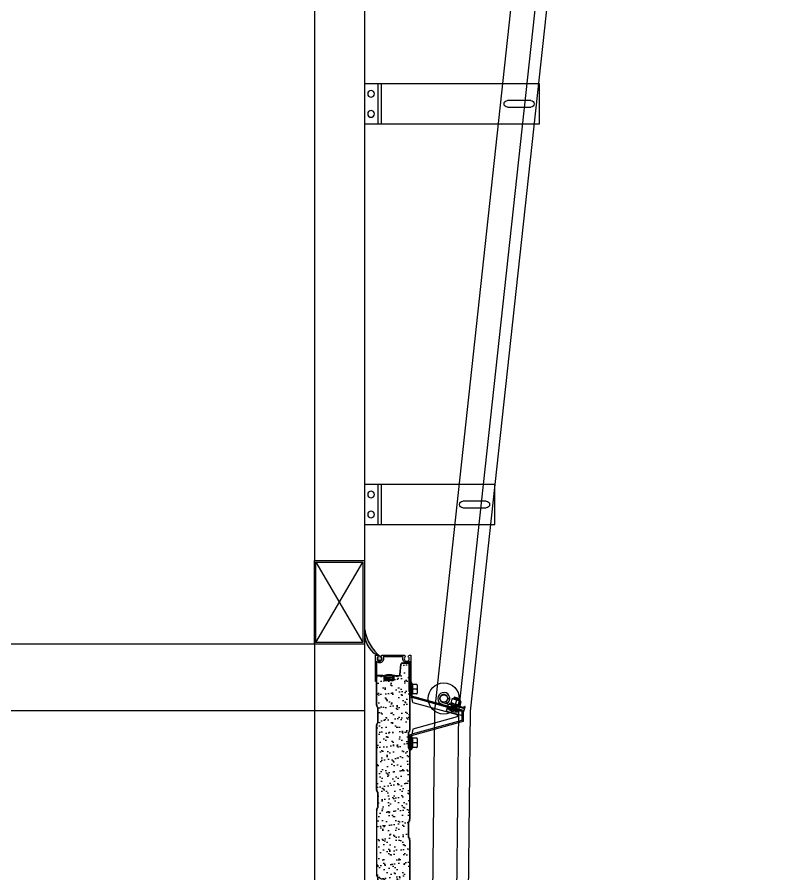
# Model space of a CAD drawing. Header units: millimetres. Extents: x 4754612 to 5801174, y 2368242 to 2777223.
# Drawn here: x 5552794 to 5553939, y 2424771 to 2426054 of the extents above; entities that cross this region are included whole.
import ezdxf

# ---------------------------------------------------------------- set-up
doc = ezdxf.new("R2010")
doc.units = ezdxf.units.MM
doc.header["$LTSCALE"] = 1000
doc.linetypes.add('HIDDEN', pattern=[2, 1, -1])
for name, color, linetype in [('DOOR', 4, 'Continuous'), ('OHD Frame', 6, 'Continuous'), ('OHD Panel', 5, 'Continuous'), ('OHD Track', 4, 'Continuous'), ('PIR판넬', 4, 'Continuous')]:
    doc.layers.add(name, color=color, linetype=linetype)

# ---------------------------------------------------------------- blocks, each defined once
blk = doc.blocks.new('프레임125X75X2.3T')
at = {"color": 1}
for p, q in [((187297.8229255066, -254578.1941907376, 4.096512934743002e-07), (187368.2229255066, -254457.7941907376, 4.096512934743002e-07)), ((187297.8229255066, -254457.7941907376, 4.096512934743002e-07), (187368.2229255066, -254578.1941907376, 4.096512934743002e-07))]:
    blk.add_line(p, q, dxfattribs=at)
at = {"layer": 'OHD Frame', "elevation": 4.096512934743002e-07}
for points in [[(187370.5229255066, -254455.4941907376), (187370.5229255066, -254580.4941907376), (187295.5229255066, -254580.4941907376), (187295.5229255066, -254455.4941907376)], [(187368.2229255066, -254457.7941907376), (187368.2229255066, -254578.1941907376), (187297.8229255066, -254578.1941907376), (187297.8229255066, -254457.7941907376)]]:
    blk.add_lwpolyline(points, close=True, dxfattribs=at)
blk = doc.blocks.new('A$C1B0F701D')
at = {"layer": 'OHD Panel'}
for p, q in [((2.500012187520042, 500.999996851664), (9.500012187520042, 500.999996851664)), ((9.500012187520042, 500.999996851664), (2.500012187520042, 500.999996851664)), ((1.218752004206181e-05, 457.0901667953003), (1.218752004206181e-05, 498.499996851664)), ((0.5000121875200421, 457.0901667953003), (0.5000121875200421, 498.499996851664)), ((2.500012187520042, 500.499996851664), (9.500012187520042, 500.499996851664)), ((11.50001218752004, 498.499996851664), (11.50001218752004, 495.999996851664)), ((11.50001218752004, 494.999996851664), (11.50001218752004, 498.499996851664)), ((12.00001218752004, 498.499996851664), (12.00001218752004, 495.999996851664)), ((12.00001218752004, 494.999996851664), (12.00001218752004, 498.499996851664)), ((16.50001218752004, 493.999996851664), (13.00001218752004, 493.999996851664)), ((13.00001218752004, 493.499996851664), (16.50001218752004, 493.499996851664)), ((16.50001218752004, 493.499996851664), (16.50001218752004, 493.9999968515585)), ((1.788866569520906, 452.9222880876623), (0.2639442100189626, 455.9721328066662)), ((2.236080165021122, 453.145894885296), (0.7111578055191785, 456.1957396042999)), ((2.000012187520042, 430.9721328066662), (2.000012187520042, 452.0278608966619)), ((2.500012187520042, 430.9721328066662), (2.500012187520042, 452.0278608966619)), ((1.218752004206181e-05, 330.0901667953003), (1.218752004206181e-05, 425.9098269077949)), ((0.2639442100189626, 427.0278608966619), (1.788866569520906, 430.0777056156658)), ((0.5000121875200421, 330.0901667953003), (0.5000121875200421, 425.9098269077949)), ((0.7111578055191785, 426.8042540987954), (2.236080165021122, 429.8540988177992)), ((1.788866569520906, 325.9222880876623), (0.2639442100189626, 328.9721328066662)), ((2.236080165021122, 326.145894885296), (0.7111578055191785, 329.1957396042999)), ((2.000012187520042, 303.9721328066662), (2.000012187520042, 325.0278608966619)), ((2.500012187520042, 303.9721328066662), (2.500012187520042, 325.0278608966619)), ((1.218752004206181e-05, 298.9098269077949), (1.218752004206181e-05, 203.0901667953003)), ((0.2639442100189626, 300.0278608966619), (1.788866569520906, 303.0777056156658)), ((0.5000121875200421, 203.0901667953003), (0.5000121875200421, 298.9098269077949)), ((0.7111578055191785, 299.8042540987954), (2.236080165021122, 302.8540988177992)), ((1.788866569520906, 198.9222880876623), (0.2639442100189626, 201.9721328066662)), ((2.236080165021122, 199.145894885296), (0.7111578055191785, 202.1957396042999)), ((2.000012187520042, 176.9721328066662), (2.000012187520042, 198.0278608966619)), ((2.500012187520042, 176.9721328066662), (2.500012187520042, 198.0278608966619)), ((1.218752004206181e-05, 171.9098269077949), (1.218752004206181e-05, 76.09016679530032)), ((0.2639442100189626, 173.0278608966619), (1.788866569520906, 176.0777056156658)), ((0.5000121875200421, 76.09016679530032), (0.5000121875200421, 171.9098269077949)), ((0.7111578055191785, 172.8042540987954), (2.236080165021122, 175.8540988177992)), ((1.788866569520906, 71.92228808766231), (0.2639442100189626, 74.9721328066662)), ((2.236080165021122, 72.145894885296), (0.7111578055191785, 75.19573960429989)), ((2.000012187520042, 49.9721328066662), (2.000012187520042, 71.02786089666188)), ((2.500012187520042, 49.9721328066662), (2.500012187520042, 71.02786089666188)), ((1.218752004206181e-05, 3.499996851664037), (1.218752004206181e-05, 44.90982690779492)), ((0.2639442100189626, 46.02786089666188), (1.788866569520906, 49.07770561566576)), ((0.5000121875200421, 3.499996851664037), (0.5000121875200421, 44.90982690779492)), ((0.7111578055191785, 45.80425409879535), (2.236080165021122, 48.85409881779924)), ((9.500012187520042, 1.499996851664037), (2.500012187520042, 1.499996851664037)), ((9.500012187520042, 0.9999968516640365), (2.500012187520042, 0.9999968516640365)), ((11.50001218752004, 6.999996851664037), (11.50001218752004, 3.499996851664037)), ((12.00001218752004, 6.999996851664037), (12.00001218752004, 3.499996851664037)), ((13.00001218752004, 8.499996851664037), (16.50001218752004, 8.499996851664037)), ((16.50001218752004, 7.999996851664037), (13.00001218752004, 7.999996851664037)), ((16.50001218752004, 8.499996851664037), (16.50001218753459, 7.999996851664037))]:
    blk.add_line(p, q, dxfattribs=at)
for centre, radius, start, end in [((2.500012187520042, 498.499996851664), 2.5, 90, 180), ((9.500012187520042, 498.499996851664), 2.5, 0, 90), ((2.500012187520042, 498.499996851664), 2.000000000001364, 90, 180), ((9.500012187520042, 498.499996851664), 1.999999999998408, 0, 90), ((13.00001218752004, 494.999996851664), 1.5, 180, 270), ((13.00001218752004, 494.999996851664), 1, 180, 270), ((2.500012187520042, 457.0901667953003), 2.5, 180, 206.565051177078), ((2.500012187520042, 457.0901667953003), 2, 180, 206.565051177078), ((1.218752004206181e-05, 452.0278608966619), 2, 0, 26.56505117707799), ((1.218752004206181e-05, 452.0278608966619), 2.5, 0, 26.56505117707799), ((2.500012187520042, 425.9098269077949), 2.5, 153.434948822922, 180), ((2.500012187520042, 425.9098269077949), 2, 153.434948822922, 180), ((1.218752004206181e-05, 430.9721328066662), 2, 333.434948822922, 0), ((1.218752004206181e-05, 430.9721328066662), 2.5, 333.434948822922, 0), ((2.500012187520042, 330.0901667953003), 2.5, 180, 206.565051177078), ((2.500012187520042, 330.0901667953003), 2, 180, 206.565051177078), ((1.218752004206181e-05, 325.0278608966619), 2, 0, 26.56505117707799), ((1.218752004206181e-05, 325.0278608966619), 2.5, 0, 26.56505117707799), ((2.500012187520042, 298.9098269077949), 2.5, 153.434948822922, 180), ((2.500012187520042, 298.9098269077949), 2, 153.434948822922, 180), ((1.218752004206181e-05, 303.9721328066662), 2, 333.434948822922, 0), ((1.218752004206181e-05, 303.9721328066662), 2.5, 333.434948822922, 0), ((2.500012187520042, 203.0901667953003), 2.5, 180, 206.565051177078), ((2.500012187520042, 203.0901667953003), 2, 180, 206.565051177078), ((1.218752004206181e-05, 198.0278608966619), 2, 0, 26.56505117707799), ((1.218752004206181e-05, 198.0278608966619), 2.5, 0, 26.56505117707799), ((2.500012187520042, 171.9098269077949), 2.5, 153.434948822922, 180), ((2.500012187520042, 171.9098269077949), 2, 153.434948822922, 180), ((1.218752004206181e-05, 176.9721328066662), 2, 333.434948822922, 0), ((1.218752004206181e-05, 176.9721328066662), 2.5, 333.434948822922, 0), ((2.500012187520042, 76.09016679530032), 2.5, 180, 206.565051177078), ((2.500012187520042, 76.09016679530032), 2, 180, 206.565051177078), ((1.218752004206181e-05, 71.02786089666188), 2, 0, 26.56505117707799), ((1.218752004206181e-05, 71.02786089666188), 2.5, 0, 26.56505117707799), ((2.500012187520042, 44.90982690779492), 2.5, 153.434948822922, 180), ((2.500012187520042, 44.90982690779492), 2, 153.434948822922, 180), ((1.218752004206181e-05, 49.9721328066662), 2, 333.434948822922, 0), ((1.218752004206181e-05, 49.9721328066662), 2.5, 333.434948822922, 0), ((2.500012187520042, 3.499996851664037), 2.5, 180, 270), ((2.500012187520042, 3.499996851664037), 2.000000000000114, 180, 270), ((9.500012187520042, 3.499996851664037), 2.5, 270, 0), ((9.500012187520042, 3.499996851664037), 2.000000000000057, 270, 0), ((13.00001218752004, 6.999996851664037), 1.5, 90, 180), ((13.00001218752004, 6.999996851664037), 1, 90, 180)]:
    blk.add_arc(centre, radius, start, end, dxfattribs=at)
blk = doc.blocks.new('A$C2BEC2C56')
h = blk.add_hatch(color=256)
h.dxf.hatch_style = 1
h.paths.add_polyline_path([(26.9999999506399, 477.5), (27.9999999506399, 477.5), (27.9999999506399, 517.5), (26.9999999506399, 517.5)])
h = blk.add_hatch(color=256)
h.dxf.hatch_style = 1
h.paths.add_polyline_path([(26.9999999506399, 22.5), (27.9999999506399, 22.5), (27.9999999506399, 62.5), (26.9999999506399, 62.5)])
for p, q in [((26.9999999506399, 517.5), (26.9999999506399, 477.5)), ((27.9999999506399, 517.5), (26.9999999506399, 517.5)), ((27.9999999506399, 477.5), (27.9999999506399, 517.5)), ((26.9999999506399, 477.5), (27.9999999506399, 477.5)), ((26.9999999506399, 62.5), (26.9999999506399, 22.5)), ((26.9999999506399, 22.5), (27.9999999506399, 22.5))]:
    blk.add_line(p, q)
at = {"layer": 'OHD Panel'}
for p, q in [((13.48071060748771, 501.8953152154572), (15.15085763344541, 517.7617119613569)), ((13.97796333394945, 501.8429728231858), (15.64811035990715, 517.7093695690855)), ((17.6371212657541, 520), (25.9999999506399, 520)), ((17.6371212657541, 519.5), (25.9999999506399, 519.5)), ((27.9999999506399, 517.5), (27.9999999506399, 419.5901699436363)), ((28.4999999506399, 517.5), (28.4999999506399, 419.5901699436363)), ((5.999999950639904, 501), (12.48620515456423, 501)), ((-4.936009645462036e-08, 494), (3.499999950639904, 494)), ((-4.936009645462036e-08, 493.5), (-4.937464836984873e-08, 494.0000000001273)), ((-4.936009645462036e-08, 493.5), (3.499999950639904, 493.5)), ((4.499999950639904, 495), (4.499999950639904, 499.5)), ((4.999999950639904, 495), (4.999999950639904, 499.5)), ((5.999999950639904, 500.5), (12.48620515456423, 500.5)), ((25.9999999506399, 414.5278640449978), (25.9999999506399, 393.4721359550022)), ((27.78885433264077, 418.6957427526359), (26.26393197313882, 415.6458980338648)), ((26.4999999506399, 414.5278640449978), (26.4999999506399, 393.4721359550022)), ((28.23606792814098, 418.4721359550022), (26.71114556863904, 415.4222912359983)), ((26.26393197313882, 392.354101966368), (27.78885433264077, 389.3042572473641)), ((26.71114556863904, 392.5777087640017), (28.23606792814098, 389.5278640449978)), ((27.9999999506399, 388.4098300563637), (27.9999999506399, 285.5901699436363)), ((28.4999999506399, 388.4098300563637), (28.4999999506399, 285.5901699436363)), ((27.78885433264077, 284.6957427526359), (26.26393197313882, 281.6458980338648)), ((28.23606792814098, 284.4721359550022), (26.71114556863904, 281.4222912359983)), ((25.9999999506399, 280.5278640449978), (25.9999999506399, 259.4721359550022)), ((26.4999999506399, 280.5278640449978), (26.4999999506399, 259.4721359550022)), ((26.26393197313882, 258.354101966368), (27.78885433264077, 255.3042572473641)), ((26.71114556863904, 258.5777087640017), (28.23606792814098, 255.5278640449978)), ((27.9999999506399, 254.4098300563637), (27.9999999506399, 151.5901699436363)), ((28.4999999506399, 254.4098300563637), (28.4999999506399, 151.5901699436363)), ((25.9999999506399, 146.5278640449978), (25.9999999506399, 125.4721359550022)), ((27.78885433264077, 150.6957427526359), (26.26393197313882, 147.6458980338648)), ((26.4999999506399, 146.5278640449978), (26.4999999506399, 125.4721359550022)), ((28.23606792814098, 150.4721359550022), (26.71114556863904, 147.4222912359983)), ((26.26393197313882, 124.354101966368), (27.78885433264077, 121.3042572473641)), ((26.71114556863904, 124.5777087640017), (28.23606792814098, 121.5278640449978)), ((27.9999999506399, 120.4098300563637), (27.9999999506399, 22.5)), ((28.4999999506399, 120.4098300563637), (28.4999999506399, 22.5)), ((27.9999999506399, 62.5), (26.9999999506399, 62.5)), ((27.9999999506399, 22.5), (27.9999999506399, 62.5)), ((12.90020326827653, 18.26171196135692), (11.32429994945414, 3.290630430914462)), ((13.39745599473827, 18.20936956908554), (11.82155267591588, 3.238288038643077)), ((25.9999999506399, 20.5), (15.38646690058522, 20.5)), ((25.9999999506399, 20), (15.38646690058522, 20)), ((3.499999950639904, 8.5), (-4.936009645462036e-08, 8.5)), ((-4.936009645462036e-08, 8.5), (-4.937464836984873e-08, 8.000000000105501)), ((3.499999950639904, 8), (-4.936009645462036e-08, 8)), ((4.499999950639904, 3.5), (4.499999950639904, 7)), ((4.999999950639904, 3.5), (4.999999950639904, 7)), ((9.33528904360719, 1.5), (6.999999950639904, 1.5)), ((9.33528904360719, 1), (6.999999950639904, 1))]:
    blk.add_line(p, q, dxfattribs=at)
for centre, radius, start, end in [((17.6371212657541, 517.5), 2.499999999999688, 90, 173.9909940411089), ((17.6371212657541, 517.5), 1.999999999998641, 90, 173.9909940411089), ((25.9999999506399, 517.5), 2.5, 0, 90), ((25.9999999506399, 517.5), 2, 0, 90), ((5.999999950639904, 499.5), 1.5, 90, 180), ((12.48620515456423, 502), 0.9999999999990621, 270, 353.9909940411089), ((12.48620515456423, 502), 1.499999999999716, 270, 353.9909940411089), ((3.499999950639904, 495), 1, 270, 0), ((3.499999950639904, 495), 1.5, 270, 0), ((5.999999950639904, 499.5), 1, 90, 180), ((28.4999999506399, 414.5278640449978), 2.499999999999993, 153.434948822922, 180), ((28.4999999506399, 414.5278640449978), 1.999999999999933, 153.434948822922, 180), ((25.9999999506399, 419.5901699436363), 1.999999999998181, 333.434948822922, 0), ((25.9999999506399, 419.5901699436363), 2.499999999998181, 333.434948822922, 0), ((28.4999999506399, 393.4721359550022), 2.499999999996362, 180, 206.565051177078), ((28.4999999506399, 393.4721359550022), 1.999999999998181, 180, 206.565051177078), ((25.9999999506399, 388.4098300563637), 2.000000000000035, 0, 26.56505117707799), ((25.9999999506399, 388.4098300563637), 2.500000000000019, 0, 26.56505117707799), ((25.9999999506399, 285.5901699436363), 1.999999999998181, 333.434948822922, 0), ((25.9999999506399, 285.5901699436363), 2.499999999998181, 333.434948822922, 0), ((28.4999999506399, 280.5278640449978), 2.499999999999993, 153.434948822922, 180), ((28.4999999506399, 280.5278640449978), 1.999999999999933, 153.434948822922, 180), ((28.4999999506399, 259.4721359550022), 2.499999999996362, 180, 206.565051177078), ((28.4999999506399, 259.4721359550022), 1.999999999998181, 180, 206.565051177078), ((25.9999999506399, 254.4098300563637), 2.000000000000035, 0, 26.56505117707799), ((25.9999999506399, 254.4098300563637), 2.500000000000019, 0, 26.56505117707799), ((28.4999999506399, 146.5278640449978), 2.499999999999917, 153.434948822922, 180), ((28.4999999506399, 146.5278640449978), 1.999999999999933, 153.434948822922, 180), ((25.9999999506399, 151.5901699436363), 1.999999999998181, 333.434948822922, 0), ((25.9999999506399, 151.5901699436363), 2.499999999998181, 333.434948822922, 0), ((28.4999999506399, 125.4721359550022), 2.499999999996362, 180, 206.565051177078), ((28.4999999506399, 125.4721359550022), 1.999999999998181, 180, 206.565051177078), ((25.9999999506399, 120.4098300563637), 2.000000000000035, 0, 26.56505117707799), ((25.9999999506399, 120.4098300563637), 2.500000000000019, 0, 26.56505117707799), ((15.38646690058522, 18), 2.499999999998522, 90, 173.9909940411089), ((15.38646690058522, 18), 2.000000000000341, 90, 173.9909940411089), ((25.9999999506399, 22.5), 2.5, 270, 0), ((25.9999999506399, 22.5), 2, 270, 0), ((3.499999950639904, 7), 1.5, 0, 90), ((3.499999950639904, 7), 1, 0, 90), ((6.999999950639904, 3.5), 2.5, 180, 270), ((6.999999950639904, 3.5), 2, 180, 270), ((9.33528904360719, 3.5), 2.00000000000056, 270, 353.9909940411089), ((9.33528904360719, 3.5), 2.500000000001503, 270, 353.9909940411089)]:
    blk.add_arc(centre, radius, start, end, dxfattribs=at)
blk = doc.blocks.new('판넬')
h = blk.add_hatch()
h.set_pattern_fill('AR-SAND', color=253, scale=0.3)
h.set_pattern_definition([(37.50000000000001, (2318087.768194509, -116208.1338546443), (-0.4800093887952137, 14.68239711988027), [0, -11.5824, 0, -12.954, 0, -12.3825]), (7.499999999999999, (2318087.768194509, -116208.1338546443), (13.48569849414008, 21.50475301705063), [0, -6.248400000000001, 0, -10.4394, 0, -4.0005]), (327.5, (2318078.395594509, -116208.1338546443), (23.72977110724374, 0.04311554035637286), [0, -3.81, 0, -13.716, 0, -17.907]), (317.5, (2318078.395594509, -116208.1338546443), (22.90669357416892, 6.687879697716489), [0, -1.905, 0, -8.991599999999998, 0, -10.287])])
h.paths.add_polyline_path([(2376486.369014149, -61366.95126965109, 0.1164338214697226), (2376486.580159767, -61366.05684246006), (2376486.580159767, -61263.23718234734, 0.1164338214658536), (2376486.369014149, -61262.34275515634), (2376484.844091789, -61259.29291043727, -0.1164338214658552), (2376484.580159767, -61258.17487644864), (2376484.580159767, -61237.1191483587, -0.1164338214697252), (2376484.844091789, -61236.00111436992), (2376486.369014149, -61232.95126965109, 0.1164338214697226), (2376486.580159767, -61232.05684246006), (2376486.580159767, -61129.23718234734, 0.1164338214658536), (2376486.369014149, -61128.34275515634), (2376484.844091789, -61125.29291043727, -0.1164338214658538), (2376484.580159767, -61124.17487644864), (2376484.580159767, -61103.1191483587, -0.1164338214697224), (2376484.844091789, -61102.00111436992), (2376486.369014149, -61098.95126965109, 0.1164338214697226), (2376486.580159767, -61098.05684246006), (2376486.580159767, -61040.1470124037), (2376485.580159767, -61040.1470124037), (2376485.580159767, -61000.1470124037), (2376486.580159767, -61000.1470124037, 0.4142135623730951), (2376484.580159767, -60998.1470124037), (2376476.217281082, -60998.1470124037, 0.3838189494974931), (2376474.228270176, -60999.93764283464), (2376472.55812315, -61015.80403958049, -0.383818949497481), (2376471.066364971, -61017.1470124037), (2376464.580159767, -61017.1470124037, 0.4142135623730925), (2376463.580159767, -61018.1470124037), (2376463.580159767, -61022.6470124037, -0.4142135623730951), (2376462.080159767, -61024.1470124037), (2376458.580159767, -61024.1470124037), (2376458.580159767, -61023.6470124037), (2376453.580159767, -61023.64701240358), (2376453.580159767, -61024.14701240358), (2376450.080159767, -61024.14701240358, -0.4142135623730951), (2376448.580159767, -61022.64701240358), (2376448.580159767, -61019.14701240358, 0.4142135623730951), (2376446.580159767, -61017.14701240358), (2376439.580159767, -61017.14701240358, 0.4142135623730951), (2376437.580159767, -61019.14701240358), (2376437.580159767, -61060.55684245995, 0.1164338214658501), (2376437.791305385, -61061.45126965095), (2376439.316227744, -61064.50111437001, -0.1164338214658508), (2376439.580159767, -61065.61914835864), (2376439.580159767, -61086.67487644858, -0.1164338214658514), (2376439.316227744, -61087.79291043733), (2376437.791305385, -61090.84275515648, 0.1164338214619848), (2376437.580159767, -61091.73718234745), (2376437.580159767, -61187.55684245995, 0.1164338214658537), (2376437.791305385, -61188.45126965095), (2376439.316227744, -61191.50111437001, -0.1164338214658538), (2376439.580159767, -61192.61914835864), (2376439.580159767, -61213.67487644858, -0.1164338214619862), (2376439.316227744, -61214.7929104373), (2376437.791305385, -61217.84275515648, 0.1164338214619848), (2376437.580159767, -61218.73718234745), (2376437.580159767, -61314.55684245995, 0.1164338214658537), (2376437.791305385, -61315.45126965095), (2376439.316227744, -61318.50111437001, -0.1164338214658545), (2376439.580159767, -61319.61914835864), (2376439.580159767, -61340.67487644858, -0.1164338214619844), (2376439.316227744, -61341.7929104373), (2376437.791305385, -61344.84275515648, 0.1164338214619848), (2376437.580159767, -61345.73718234745), (2376437.580159767, -61441.55684245995, 0.1164338214658537), (2376437.791305385, -61442.45126965095), (2376439.316227744, -61445.50111437001, -0.1164338214658552), (2376439.580159767, -61446.61914835864), (2376439.580159767, -61466.67487644858, -0.1164338214619847), (2376439.316227744, -61467.7929104373), (2376437.791305385, -61470.84275515648, 0.1164338214619848), (2376437.580159767, -61471.73718234745), (2376437.580159767, -61514.14701240358, 0.4142135623730951), (2376439.580159767, -61516.14701240358), (2376446.580159767, -61516.14701240358, 0.4142135623730951), (2376448.580159767, -61514.14701240358), (2376448.580159767, -61510.64701240358, -0.4142135623730951), (2376450.080159767, -61509.14701240358), (2376453.580159767, -61509.14701240358), (2376453.580159767, -61509.64701240358), (2376458.580159767, -61509.6470124037), (2376458.580159767, -61509.1470124037), (2376462.080159767, -61509.1470124037, -0.4142135623730951), (2376463.580159767, -61510.6470124037), (2376463.580159767, -61514.1470124037, 0.4142135623730951), (2376465.580159767, -61516.1470124037), (2376467.915448859, -61516.1470124037, 0.3838189495020591), (2376469.904459765, -61514.3563819727), (2376471.480363084, -61499.38530044243, -0.3838189495020575), (2376473.966626717, -61497.1470124037), (2376484.580159767, -61497.1470124037, 0.4142135623730951), (2376486.580159767, -61495.1470124037), (2376485.580159767, -61495.1470124037), (2376485.580159767, -61455.1470124037), (2376486.580159767, -61455.1470124037), (2376486.580159767, -61397.23718234734, 0.1164338214658532), (2376486.369014149, -61396.34275515634), (2376484.844091789, -61393.29291043727, -0.1164338214658538), (2376484.580159767, -61392.17487644864), (2376484.580159767, -61371.1191483587, -0.1164338214697235), (2376484.844091789, -61370.00111436992)])
h = blk.add_hatch(color=8)
h.dxf.hatch_style = 1
h.paths.add_polyline_path([(2376462.080159767, -61023.6470124037, 0.4142135637284418), (2376463.080159767, -61022.64701239907), (2376463.080159739, -61016.60919052968, 0.1374513140510481), (2376449.080159767, -61016.60919053751), (2376449.080159767, -61022.6470124037, 0.4142135623730951), (2376450.080159767, -61023.6470124037)])
h.paths.add_polyline_path([(2376456.580159767, -61022.1470124037), (2376456.580159767, -61020.14666998619), (2376461.580159767, -61020.14666998619), (2376461.580159767, -61022.1470124037)], flags=16)
h.paths.add_polyline_path([(2376455.580159767, -61022.1470124037), (2376450.580159767, -61022.1470124037), (2376450.580159767, -61020.14666998619), (2376455.580159767, -61020.14666998619)], flags=16)
h.paths.add_polyline_path([(2376450.580159767, -61019.14666998619), (2376450.580159767, -61017.77381194287, -0.1139601100708979), (2376461.580159768, -61017.77381194243), (2376461.580159767, -61019.14666998619)], flags=16)
h = blk.add_hatch(color=8)
h.dxf.hatch_style = 1
h.paths.add_polyline_path([(2376450.080159767, -61509.6470124037, 0.4142135623730951), (2376449.080159767, -61510.6470124037), (2376449.080159767, -61516.68483426989, 0.1374513140510481), (2376463.080159739, -61516.68483427772), (2376463.080159767, -61510.64701240833, 0.4142135637284418), (2376462.080159767, -61509.6470124037)])
h.paths.add_polyline_path([(2376456.580159767, -61511.1470124037), (2376461.580159767, -61511.1470124037), (2376461.580159767, -61513.14735482121), (2376456.580159767, -61513.14735482121)], flags=16)
h.paths.add_polyline_path([(2376455.580159767, -61511.1470124037), (2376455.580159767, -61513.14735482121), (2376450.580159767, -61513.14735482121), (2376450.580159767, -61511.1470124037)], flags=16)
h.paths.add_polyline_path([(2376461.580159767, -61514.14735482121), (2376461.580159768, -61515.52021286497, -0.1139601100708979), (2376450.580159767, -61515.52021286453), (2376450.580159767, -61514.14735482121)], flags=16)
at = {"color": 0}
for points in [[(2376449.080159767, -61016.60919053713), (2376449.080159767, -61022.6470124037, 0.414213562373095), (2376450.080159767, -61023.6470124037), (2376462.080159767, -61023.6470124037, 0.414213562373095), (2376463.080159767, -61022.6470124037), (2376463.080159739, -61016.60919052968, 0.1374513137661731), (2376449.080159795, -61016.60919052968)], [(2376450.580159767, -61017.77381194243), (2376450.580159767, -61019.14666998619), (2376461.580159767, -61019.14666998619), (2376461.580159768, -61017.77381194243, 0.113960110051093), (2376450.580159768, -61017.77381194243)], [(2376449.080159767, -61516.68483427027), (2376449.080159767, -61510.6470124037, -0.414213562373095), (2376450.080159767, -61509.6470124037), (2376462.080159767, -61509.6470124037, -0.414213562373095), (2376463.080159767, -61510.6470124037), (2376463.080159739, -61516.68483427772, -0.1374513137661731), (2376449.080159795, -61516.68483427772)], [(2376450.580159767, -61515.52021286497), (2376450.580159767, -61514.14735482121), (2376461.580159767, -61514.14735482121), (2376461.580159768, -61515.52021286497, -0.113960110051093), (2376450.580159768, -61515.52021286497)]]:
    blk.add_lwpolyline(points, format="xyb", dxfattribs=at)
for points in [[(2376450.580159767, -61022.1470124037), (2376450.580159767, -61020.14666998619), (2376455.580159767, -61020.14666998619), (2376455.580159767, -61022.1470124037)], [(2376461.580159767, -61022.1470124037), (2376461.580159767, -61020.14666998619), (2376456.580159767, -61020.14666998619), (2376456.580159767, -61022.1470124037)], [(2376450.580159767, -61511.1470124037), (2376450.580159767, -61513.14735482121), (2376455.580159767, -61513.14735482121), (2376455.580159767, -61511.1470124037)], [(2376461.580159767, -61511.1470124037), (2376461.580159767, -61513.14735482121), (2376456.580159767, -61513.14735482121), (2376456.580159767, -61511.1470124037)]]:
    blk.add_lwpolyline(points, close=True)
at = {"color": 6}
for name, p in [('A$C2BEC2C56', (2376458.580159816, -61517.6470124037)), ('A$C1B0F701D', (2376437.080147579, -61517.64700925525))]:
    blk.add_blockref(name, p, dxfattribs=at)
blk = doc.blocks.new('2인치 TOP HINGE 단면')
for p, q in [((15487.12992352415, 13540.12640240446), (15487.12992352418, 13517.60309729199)), ((15489.12992352421, 13540.12640240447), (15487.12992352418, 13540.12640240446)), ((15489.12992352421, 13540.12640240446), (15489.12992352418, 13519.12640240447)), ((15490.35489568442, 13538.12640240447), (15489.12992352409, 13538.12640240446)), ((15497.12992352412, 13536.12640240456), (15491.12992352412, 13536.12640240447)), ((15491.12992352412, 13536.12640240447), (15491.12992352427, 13522.1264024045)), ((15497.12992352418, 13529.12640240454), (15491.12992352421, 13529.12640240447)), ((15498.12992352412, 13535.12640240456), (15498.12992352427, 13523.12640240456)), ((15487.12992352418, 13517.60309729199), (15490.12992352418, 13516.77617421505)), ((15489.1299235243, 13520.12640240447), (15490.35489568463, 13520.12640240447)), ((15489.12992352418, 13519.12640240447), (15567.12992352418, 13497.62640240447)), ((15491.47564970399, 13509.14418179745), (15490.12992352418, 13516.77617421505)), ((15497.12992352427, 13522.12640240454), (15491.12992352427, 13522.1264024045)), ((15532.50352459951, 13516.01574397792), (15531.41185151271, 13516.01574397792)), ((15531.41185151271, 13516.01574397792), (15531.41185151271, 13514.01574397792)), ((15532.50352459951, 13514.01574397792), (15531.41185151271, 13514.01574397792)), ((15543.3201784259, 13516.01574397792), (15544.41185151271, 13516.01574397792)), ((15543.3201784259, 13514.01574397792), (15544.41185151271, 13514.01574397792)), ((15544.41185151271, 13516.01574397792), (15544.41185151271, 13514.01574397792)), ((15551.27556653234, 13514.44403660919), (15562.84413324244, 13511.25526501601)), ((15552.85536702903, 13514.00857877997), (15553.11763239419, 13514.15750333392)), ((15561.47228487479, 13511.92313368561), (15552.91543877658, 13514.7485336321)), ((15553.1517371035, 13514.28123204701), (15552.92449240305, 13514.68142404029)), ((15552.95859711242, 13514.80515275331), (15553.35878910683, 13515.03239745347)), ((15561.71344158732, 13512.79802780605), (15553.15659548936, 13515.62342775258)), ((15553.39289381614, 13515.15612616646), (15553.16564911587, 13515.55631816178)), ((15553.19975382523, 13515.6800468748), (15553.59994581959, 13515.90729157493)), ((15561.9545983001, 13513.67292192656), (15553.39775220226, 13516.49832187307)), ((15553.63405052896, 13516.03102028807), (15553.4068058288, 13516.43121228213)), ((15553.44091053819, 13516.5549409952), (15553.88733087143, 13516.80843595835)), ((15562.02029526295, 13514.59422930725), (15553.95625854453, 13516.81700865922)), ((15561.94554467348, 13513.74003151752), (15561.71829997309, 13514.14022351031)), ((15561.7524046824, 13514.26395222341), (15562.04099159356, 13514.42782318396)), ((15491.47564970399, 13509.14418179745), (15558.12992352418, 13490.77152939828)), ((15536.31746571613, 13509.23146062285), (15569.09507139481, 13500.19660777552)), ((15541.24298485698, 13510.02539823411), (15544.23006665753, 13508.6063635567)), ((15542.07085012164, 13496.2353624437), (15544.99389074871, 13506.83988192797)), ((15544.62928314408, 13501.75391483267), (15544.09782121188, 13499.82582038097)), ((15544.62928314408, 13501.75391483267), (15561.01808598341, 13497.23648840899)), ((15546.31735919553, 13507.74573548779), (15545.99184615992, 13506.56480447489)), ((15547.02099747246, 13506.53526507912), (15546.95589338575, 13506.29907350878)), ((15547.02099747246, 13506.53526507912), (15547.91994061161, 13506.0333425427)), ((15547.98504469829, 13506.26953411302), (15547.91994061161, 13506.0333425427)), ((15547.98504469829, 13506.26953411302), (15548.88398783744, 13505.7676115766)), ((15550.04578834039, 13513.74572034945), (15548.45140254381, 13507.96143699438)), ((15548.45140254381, 13507.96143699438), (15561.94806370561, 13504.24120346901)), ((15556.7941189213, 13511.88560358675), (15555.1997331247, 13506.1013202317)), ((15558.58956418256, 13503.34649348594), (15559.48850732172, 13502.84457094952)), ((15559.55361140843, 13503.08076251985), (15559.48850732172, 13502.84457094952)), ((15559.55361140843, 13503.08076251985), (15560.45255454758, 13502.57883998342)), ((15560.51765863426, 13502.81503155375), (15560.45255454758, 13502.57883998342)), ((15560.51765863426, 13502.81503155375), (15561.41660177341, 13502.31310901732)), ((15561.16686117492, 13511.71759000898), (15561.42912653866, 13511.8665145625)), ((15561.46323124791, 13511.99024327555), (15561.23598654801, 13512.39043527053)), ((15561.27009125732, 13512.51416398363), (15561.67028325139, 13512.74140868379)), ((15561.48170586012, 13502.54930058765), (15561.41660177341, 13502.31310901732)), ((15561.70438796075, 13512.86513739692), (15561.47714326068, 13513.26532939094)), ((15561.48170586012, 13502.54930058765), (15562.38064899924, 13502.04737805123)), ((15561.51124797005, 13513.38905810409), (15561.9114399642, 13513.61630280431)), ((15563.54244950219, 13510.02548682406), (15561.94806370561, 13504.24120346901)), ((15563.67020926072, 13502.96257809802), (15563.38671378262, 13501.93408287519)), ((15566.17203076772, 13489.59208829125), (15569.77150987316, 13502.6506636505)), ((15542.07085012164, 13496.2353624437), (15566.17203076772, 13489.59208829125)), ((15544.09782121188, 13499.82582038097), (15560.48662405121, 13495.30839395732)), ((15558.12992352418, 13490.77152939828), (15558.12992352418, 13487.48127541066)), ((15561.01808598341, 13497.23648840899), (15560.48662405121, 13495.30839395732)), ((15567.12992352418, 13497.62640240447), (15567.12992352418, 13480.62640240447)), ((15567.12992352418, 13480.62640240447), (15489.12992352418, 13459.12640240447)), ((15558.12992352418, 13487.48127541066), (15491.47564970399, 13469.10862301148)), ((15491.47564970399, 13469.10862301148), (15490.12992352418, 13461.47663059387)), ((15487.12992352418, 13460.64970751695), (15490.12992352418, 13461.47663059387)), ((15487.12992352418, 13460.64970751695), (15487.12992352418, 13438.12640240447)), ((15489.12992352418, 13459.12640240447), (15489.12992352418, 13438.12640240447)), ((15490.35489568442, 13457.62640240447), (15489.12992352409, 13457.62640240446)), ((15497.12992352412, 13455.62640240456), (15491.12992352412, 13455.62640240447)), ((15491.12992352412, 13455.62640240447), (15491.12992352427, 13441.6264024045)), ((15498.12992352412, 13454.62640240456), (15498.12992352427, 13442.62640240456)), ((15487.12992352418, 13438.12640240447), (15489.12992352418, 13438.12640240447)), ((15489.37492352426, 13441.62640240446), (15489.1299235243, 13440.62640240447)), ((15489.1299235243, 13439.62640240447), (15490.35489568463, 13439.62640240447)), ((15497.12992352418, 13448.62640240454), (15491.12992352421, 13448.62640240447)), ((15497.12992352427, 13441.62640240454), (15491.12992352427, 13441.6264024045))]:
    blk.add_line(p, q)
at = {"color": 5, "linetype": 'HIDDEN'}
for p, q in [((15489.12992352418, 13534.12640240447), (15487.12992352418, 13534.12640240447)), ((15489.12992352418, 13524.12640240447), (15487.12992352418, 13524.12640240447)), ((15490.12992352418, 13516.77617421507), (15565.12992352418, 13496.10309729199)), ((15501.29313126887, 13514.52897104838), (15499.57471216685, 13516.2473901504)), ((15501.29313126887, 13514.52897104838), (15562.77375010354, 13497.58239021575)), ((15557.21613111883, 13498.49616832153), (15548.65928502064, 13501.32156826802)), ((15548.89558334751, 13500.85426668305), (15548.66833864726, 13501.25445867716)), ((15548.70244335642, 13501.3781873892), (15549.10263535107, 13501.6054320905)), ((15557.45728783152, 13499.37106244195), (15548.90044173342, 13502.19646238852)), ((15549.13674006029, 13501.72916080353), (15548.90949536002, 13502.12935279766)), ((15548.94360006938, 13502.25308151079), (15549.34379206362, 13502.48032621082)), ((15557.69844454428, 13500.24595656243), (15549.14159844603, 13503.07135650902)), ((15549.37789677296, 13502.60405492396), (15549.15065207257, 13503.00424691824)), ((15549.18475678197, 13503.12797563129), (15549.58494877626, 13503.35522033135)), ((15557.93960125663, 13501.12085068299), (15549.38275515873, 13503.94625062945)), ((15549.61905348569, 13503.47894904441), (15549.3918087853, 13503.87914103869)), ((15549.42591349469, 13504.00286975174), (15549.82610548899, 13504.2301144518)), ((15558.18075796959, 13501.9957448035), (15549.6239118714, 13504.82114475)), ((15549.8602101983, 13504.35384316491), (15549.63296549785, 13504.75403515819)), ((15549.66707020722, 13504.87776387121), (15550.06726220163, 13505.10500857137)), ((15550.10136691097, 13505.22873728436), (15549.96449346835, 13505.46977989629)), ((15558.42191468211, 13502.87063892393), (15553.51036233516, 13504.49239296504)), ((15557.49625092678, 13500.83698686042), (15557.89644292064, 13501.06423156082)), ((15557.93054762995, 13501.18796027392), (15557.70330292976, 13501.58815226658)), ((15557.73740763907, 13501.71188097968), (15558.13759963348, 13501.9391256804)), ((15558.17170434271, 13502.06285439343), (15557.94445964281, 13502.46304638843)), ((15557.97856435212, 13502.58677510152), (15558.37875634618, 13502.81401980168)), ((15558.41286105555, 13502.93774851482), (15558.27598761331, 13503.17879112556)), ((15548.69171787799, 13500.634141156), (15548.86147863828, 13500.73053797002)), ((15556.93502079006, 13499.04238661773), (15557.4141294958, 13499.3144433211)), ((15557.207077492, 13498.56327791135), (15556.93502079006, 13499.04238661773)), ((15557.00321202126, 13498.34315238575), (15557.17297278304, 13498.43954920062)), ((15557.44823420519, 13499.43817203412), (15557.22098950483, 13499.83836402679)), ((15557.25509421411, 13499.96209274), (15557.65528620832, 13500.18933744014)), ((15557.68939091766, 13500.31306615328), (15557.46214621735, 13500.71325814737)), ((15562.77375010354, 13497.58239021575), (15565.12992352418, 13498.17768445575)), ((15565.12992352418, 13496.10309729199), (15565.12992352418, 13482.14970751695)), ((15565.12992352418, 13482.14970751695), (15490.12992352418, 13461.47663059387)), ((15487.12992352418, 13453.12640240447), (15489.12992352418, 13453.12640240447)), ((15487.12992352418, 13443.12640240447), (15489.12992352418, 13443.12640240447))]:
    blk.add_line(p, q, dxfattribs=at)
at = {"color": 0}
for p, q in [((15548.94909192415, 13506.00380314693), (15548.88398783744, 13505.7676115766)), ((15548.94909192415, 13506.00380314693), (15549.84803506328, 13505.5018806105)), ((15549.91313914998, 13505.73807218083), (15549.84803506328, 13505.5018806105)), ((15549.91313914998, 13505.73807218083), (15550.81208228914, 13505.2361496444)), ((15550.87718637582, 13505.47234121473), (15550.81208228914, 13505.2361496444)), ((15550.87718637582, 13505.47234121473), (15551.77612951497, 13504.97041867829)), ((15551.84123360168, 13505.20661024863), (15551.77612951497, 13504.97041867829)), ((15551.84123360168, 13505.20661024863), (15552.74017674083, 13504.70468771221)), ((15552.80528082751, 13504.94087928253), (15552.74017674083, 13504.70468771221)), ((15552.80528082751, 13504.94087928253), (15553.70422396666, 13504.43895674611)), ((15553.76932805334, 13504.67514831643), (15553.70422396666, 13504.43895674611)), ((15553.76932805334, 13504.67514831643), (15554.6682711925, 13504.17322578001)), ((15554.73337527921, 13504.40941735034), (15554.6682711925, 13504.17322578001)), ((15554.73337527921, 13504.40941735034), (15555.63231841836, 13503.90749481391)), ((15555.69742250504, 13504.14368638424), (15555.63231841836, 13503.90749481391)), ((15555.69742250504, 13504.14368638424), (15556.59636564419, 13503.64176384781)), ((15556.6614697309, 13503.87795541814), (15556.59636564419, 13503.64176384781)), ((15556.6614697309, 13503.87795541814), (15557.56041287005, 13503.37603288172)), ((15557.62551695673, 13503.61222445204), (15557.56041287005, 13503.37603288172)), ((15557.62551695673, 13503.61222445204), (15558.52446009588, 13503.11030191562)), ((15558.58956418256, 13503.34649348594), (15558.52446009588, 13503.11030191562))]:
    blk.add_line(p, q, dxfattribs=at)
for radius in [23.25, 5.5]:
    blk.add_circle((15537.91185151271, 13515.01574397792), radius)
for centre, radius, start, end in [((15479.12992352415, 13532.62640240435), 12.50000000000588, 343.739795291638, 26.1038811380849), ((15479.12992352421, 13525.62640240434), 12.50000000002234, 333.8961188649446, 16.26020470836198), ((15497.12992352412, 13535.12640240454), 1, 1.667526652835144e-09, 90), ((15497.12992352418, 13530.12640240454), 1, 270, 1.667526652835144e-09), ((15497.12992352421, 13528.12640240454), 1, 1.667526652835144e-09, 90), ((15497.12992352427, 13523.12640240456), 1, 270, 1.667526652835144e-09), ((15537.91185151271, 13515.01574397792), 9, 314.5896085614258, 254.5896085625458), ((15537.91185151271, 13515.01574397792), 6, 303.7237260895292, 254.5896085625458), ((15551.00983556622, 13513.47998938334), 1, 74.58960856254585, 164.5896085615585), ((15553.00340911432, 13514.72623604206), 0.09075220560105306, 119.5896085620088, 209.5896085622416), ((15553.07282039229, 13514.23642004516), 0.09075220560105306, 299.5896085524427, 29.58960856224153), ((15553.24456582719, 13515.60113016348), 0.09075220560105306, 119.5896085620088, 209.5896084950339), ((15553.3139771049, 13515.11131416457), 0.09075220560105306, 299.5896086366881, 29.58960856224153), ((15553.48572254004, 13516.47602428403), 0.09075220560105306, 119.5896085620088, 209.5896085622416), ((15553.55513381763, 13515.98620828626), 0.09075220560105306, 299.5896085543559, 29.58960856224153), ((15553.93214287324, 13516.72951924718), 0.09075220560105306, 74.58960856601024, 119.5896085620088), ((15561.79721668441, 13514.18503551212), 0.09075220560105306, 119.5896085583245, 209.5896085622416), ((15561.99617959166, 13514.50673989521), 0.09075220560105306, 299.5896085620088, 74.58960856601024), ((15548.63679624107, 13495.46281190291), 12.50000000000588, 58.3294038529916, 100.6934896996887), ((15555.38512682199, 13493.60269514021), 12.50000000002234, 48.48572742494461, 90.84981327069139), ((15555.83007169544, 13512.15133455285), 1, 344.5896085615585, 74.58960856254585), ((15557.75816614714, 13511.61987262065), 1, 74.58960856254585, 164.5896085615585), ((15561.31490325922, 13512.43524727239), 0.09075220560105306, 119.5896085696616, 209.5896085622416), ((15561.3843145367, 13511.94543127368), 0.09075220560105306, 299.5896086617533, 29.58960856224153), ((15561.55605997195, 13513.31014139284), 0.09075220560105306, 119.5896085620088, 209.5896085622416), ((15561.62547124949, 13512.82032539504), 0.09075220560105306, 299.5896085620088, 29.58960856224153), ((15561.86662796236, 13513.69521951548), 0.09075220560105306, 299.5896085620088, 29.58960864364272), ((15564.13977270524, 13513.14486147183), 11.23604265226846, 260.9926718599007, 297.9738149302104), ((15562.57840227636, 13510.29121779016), 1, 344.5896085615585, 74.58960856254585), ((15569.30539963386, 13502.75550469681), 0.4777555862336021, 341.8556509205229, 77.32356620290872), ((15556.82625724058, 13514.0161629601), 19.06249999999929, 228.1085687315808, 281.0706483926313), ((15479.12992352415, 13452.12640240435), 12.50000000000588, 343.739795291638, 26.1038811380849), ((15497.12992352412, 13454.62640240454), 1, 1.667526652835144e-09, 90), ((15479.12992352421, 13445.12640240434), 12.50000000002234, 333.8961188649446, 16.26020470836198), ((15497.12992352418, 13449.62640240454), 1, 270, 1.667526652835144e-09), ((15497.12992352421, 13447.62640240454), 1, 1.667526652835144e-09, 90), ((15497.12992352427, 13442.62640240456), 1, 270, 1.667526652835144e-09)]:
    blk.add_arc(centre, radius, start, end)
at = {"color": 5, "linetype": 'HIDDEN'}
for centre, start, end in [((15548.74725535832, 13501.29927067795), 119.5896085620088, 209.5896084950339), ((15548.98841207134, 13502.17416479947), 119.5896085620088, 209.5896085756855), ((15549.05782334903, 13501.68434880165), 299.5896086406565, 29.58960856224153), ((15549.22956878389, 13503.04905891994), 119.5896085620088, 209.5896085622416), ((15549.29898006164, 13502.55924292215), 299.5896085583245, 29.58960856224153), ((15549.47072549656, 13503.92395304046), 119.5896085620088, 209.5896085622416), ((15549.54013677436, 13503.4341370426), 299.5896085524427, 29.58960856224153), ((15549.71188220912, 13504.79884715996), 119.5896085620088, 209.5896085622416), ((15549.78129348709, 13504.30903116305), 299.5896085524427, 29.58960856224153), ((15550.02245019973, 13505.18392528246), 299.5896086366881, 29.58960856224153), ((15557.78221964094, 13501.63296426843), 119.5896085620088, 209.5896085622416), ((15557.85163091883, 13501.14314827198), 299.5896085659773, 29.58960865703524), ((15558.02337635402, 13502.50785839028), 119.5896085696616, 209.5896085622416), ((15558.0927876315, 13502.01804239158), 299.5896086617533, 29.58960856224153), ((15558.33394434431, 13502.89293651293), 299.5896085620088, 29.58960856224153), ((15548.81666663627, 13500.80945468117), 299.5896086406565, 29.58960856224153), ((15557.12816078068, 13498.51846590954), 299.5896086617533, 29.58960856224153), ((15557.29990621601, 13499.88317602876), 119.5896085620088, 209.5896086570351), ((15557.36931749399, 13499.39336003227), 299.5896085620088, 29.58960856224153), ((15557.54106292862, 13500.75807014926), 119.5896085620088, 209.5896085622416), ((15557.61047420636, 13500.26825415147), 299.5896085735396, 29.58960856224153)]:
    blk.add_arc(centre, 0.09075220560105306, start, end, dxfattribs=at)
blk = doc.blocks.new('A$C27682B79')
h = blk.add_hatch(color=256)
h.dxf.hatch_style = 1
edge = h.paths.add_edge_path()
edge.add_arc((-1589.582156044431, 4117.319468449336), 41.00982396731319, 303.3320197799792, 366.03159525139574, ccw=False)
edge.add_arc((-1566.558609824628, 4080.75331633864), 2.353796255578631, 461.9921242854359, 579.6645650355632)
edge.add_spline(control_points=[(-1568.370549136773, 4079.250907358713), (-1568.28109166678, 4079.073055100162), (-1567.889241482131, 4078.165513676126), (-1568.418057123199, 4075.875932709314), (-1571.435346693732, 4074.654103118461), (-1573.974551593885, 4076.442420028616), (-1573.998412643559, 4078.935164676048), (-1572.831945804879, 4079.995677020866), (-1572.480860318989, 4080.847557872068), (-1572.415956970304, 4081.114109838847)], knot_values=[3.243885891482634, 3.243885891482634, 3.243885891482634, 3.243885891482634, 4.326453735058706, 8.670432217118115, 13.85437254824132, 19.12486828201512, 22.38891693691743, 25.71457178305222, 27.17146783408693, 27.17146783408693, 27.17146783408693, 27.17146783408693], degree=3, periodic=0)
edge.add_arc((-1612.51746454183, 4131.630468440708), 64.49832088021599, 308.4436748215816, 351.079088630161)
at = {"color": 0}
for p, q in [((-1810.229623796418, 4879.10870896047), (-1810.229623796418, 4939.10870896047)), ((-1810.229623796418, 4939.10870896047), (-1548.214285712689, 4939.10870896047)), ((-1573.214285712689, 4939.10870896047), (-1573.214285712689, 4879.10870896047)), ((-1568.214285712689, 4939.10870896047), (-1568.214285712689, 4879.10870896047)), ((-1548.214285712689, 4939.10870896047), (-1548.214285712689, 4879.10870896047)), ((-1797.229623796418, 4914.10870896047), (-1762.229623796418, 4914.10870896047)), ((-1762.229623796418, 4904.10870896047), (-1797.229623796418, 4904.10870896047)), ((-1548.214285712689, 4879.10870896047), (-1810.229623796418, 4879.10870896047)), ((-1743.637698584236, 4279.10870896047), (-1743.637698584236, 4339.10870896047)), ((-1743.637698584236, 4339.10870896047), (-1548.214285712689, 4339.10870896047)), ((-1573.214285712689, 4339.10870896047), (-1573.214285712689, 4279.10870896047)), ((-1568.214285712689, 4339.10870896047), (-1568.214285712689, 4279.10870896047)), ((-1548.214285712689, 4339.10870896047), (-1548.214285712689, 4279.10870896047)), ((-1730.637698584236, 4314.10870896047), (-1695.637698584236, 4314.10870896047)), ((-1695.637698584236, 4304.10870896047), (-1730.637698584236, 4304.10870896047)), ((-1548.214285712689, 4279.10870896047), (-1743.637698584236, 4279.10870896047))]:
    blk.add_line(p, q, dxfattribs=at)
at = {"elevation": 3.484957944938774e-10}
blk.add_lwpolyline([(-1568.370549136773, 4079.250907359179, -0.5638875544417125), (-1567.04767510388, 4083.055743745994, 0.2806145756241551), (-1548.799358244054, 4121.628652295098, -0.1882082797582653), (-1572.415956945159, 4081.114109854214)], format="xyb", dxfattribs=at)
at = {"color": 0}
for centre in [(-1558.074787130579, 4924.10870896047), (-1558.074787130579, 4894.10870896047), (-1558.074787130579, 4324.10870896047), (-1558.074787130579, 4294.10870896047)]:
    blk.add_circle(centre, 5, dxfattribs=at)
for centre, start, end in [((-1797.229623796418, 4909.10870896047), 90, 270), ((-1762.229623796418, 4909.10870896047), 270, 90), ((-1730.637698584236, 4309.10870896047), 90, 270), ((-1695.637698584236, 4309.10870896047), 270, 90)]:
    blk.add_arc(centre, 4.999999999992724, start, end, dxfattribs=at)
blk.add_open_spline([(-1572.415956970304, 4081.114109838847), (-1572.480860318989, 4080.847557872068), (-1572.831945804879, 4079.995677020866), (-1573.998412643559, 4078.935164676048), (-1573.974551593885, 4076.442420028616), (-1571.435346693732, 4074.654103118461), (-1568.418057123199, 4075.875932709314), (-1567.889241482131, 4078.165513676126), (-1568.28109166678, 4079.073055100162), (-1568.370549136773, 4079.250907358713)], degree=3, knots=[3.243885891482636, 3.243885891482636, 3.243885891482636, 3.243885891482636, 4.700781942517338, 8.026436788652136, 11.29048544355444, 16.56098117732824, 21.74492150845144, 26.08889999051085, 27.17146783408693, 27.17146783408693, 27.17146783408693, 27.17146783408693])
at = {"layer": 'OHD Frame'}
for p, q in [((-1548.214285712689, 9560.000000003725), (-1548.214285712689, 1.383014023303986e-07)), ((-1473.214285712689, 9560.000000003725), (-1473.214285712689, 1.383014023303986e-07))]:
    blk.add_line(p, q, dxfattribs=at)
at = {"layer": 'OHD Track'}
for p, q in [((-2120.02629160881, 8305.769513393287), (-1653.214285712689, 4000.000000138301)), ((-2173.214285712689, 8300.000000138301), (-1706.710900487378, 3999.398163222242)), ((-2155.816343716346, 8301.887224100064), (-1689.212007803842, 3999.595025764778)), ((-1706.710900487378, 3999.398163222242), (-1661.710900487378, -0.6018367777578533)), ((-1689.212007803842, 3999.595025764778), (-1644.212007803842, -0.4049742352217436)), ((-1653.214285712689, 4000.000000138301), (-1608.214285712689, 1.383014023303986e-07))]:
    blk.add_line(p, q, dxfattribs=at)
blk.add_lwpolyline([(-1591.214285712689, 4083.17456617672), (-1607.522038372234, 4083.17456617672, 0.6589376650777996), (-1608.768606503494, 4080.481334595475, -2.258323137533433), (-1614.335403582081, 4080.481334446464, 0.6589377092279788), (-1615.5819715783, 4083.17456617672), (-1617.897856645286, 4083.17456617672), (-1617.897856645286, 4065.592878199182), (-1617.686683246866, 4065.32737316424), (-1617.897856645286, 4065.061868129764), (-1617.897856645286, 4044.69761905726, 0.4142135623730951), (-1616.775476023555, 4043.575238435064), (-1616.214285712689, 4043.575238435064), (-1616.214285712689, 4074.171797535382, 0.9215584081026543), (-1606.337054368109, 4080.929804932326), (-1591.214285712689, 4080.929804932326), (-1576.09151705727, 4080.929804932326, 0.9215584081026543), (-1566.214285712689, 4074.171797535382), (-1566.214285712689, 4043.575238435064), (-1565.653095401824, 4043.575238435064, 0.4142135623730951), (-1564.530714780092, 4044.69761905726), (-1564.530714780092, 4065.061868129764), (-1564.741888178512, 4065.32737316424), (-1564.530714780092, 4065.592878199182), (-1564.530714780092, 4083.17456617672), (-1566.846599847078, 4083.17456617672, 0.6589377092279788), (-1568.093167844228, 4080.481334446464, -2.258323137533433), (-1573.659964921884, 4080.481334595475, 0.6589376650777996), (-1574.906533053145, 4083.17456617672)], format="xyb", close=True, dxfattribs=at)
at = {"layer": 'PIR판넬'}
for p, q in [((-1548.214285712689, 4100.000000059605), (-538.2142857136205, 4100.000000095926)), ((-1548.214285712689, 4100.000000059605), (-1548.214285712689, 4000.000000059605)), ((-1548.214285712689, 4000.000000059605), (-538.2142857136205, 4000.000000095926))]:
    blk.add_line(p, q, dxfattribs=at)
at = {"xscale": -1}
for name, p in [('프레임125X75X2.3T', (185822.3086397937, 258680.4941908759, -4.096512736196472e-07)), ('판넬', (2374870.865874046, 65069.59777236031)), ('2인치 TOP HINGE 단면', (13870.91563781165, -9496.551163969561))]:
    blk.add_blockref(name, p, dxfattribs=at)

msp = doc.modelspace()

# ---------------------------------------------------------------- block references
at = {"layer": 'DOOR', "xscale": -1}
msp.add_blockref('A$C27682B79', (5551765.294554628, 2421015.382311775), dxfattribs=at)

doc.saveas('drawing.dxf')
